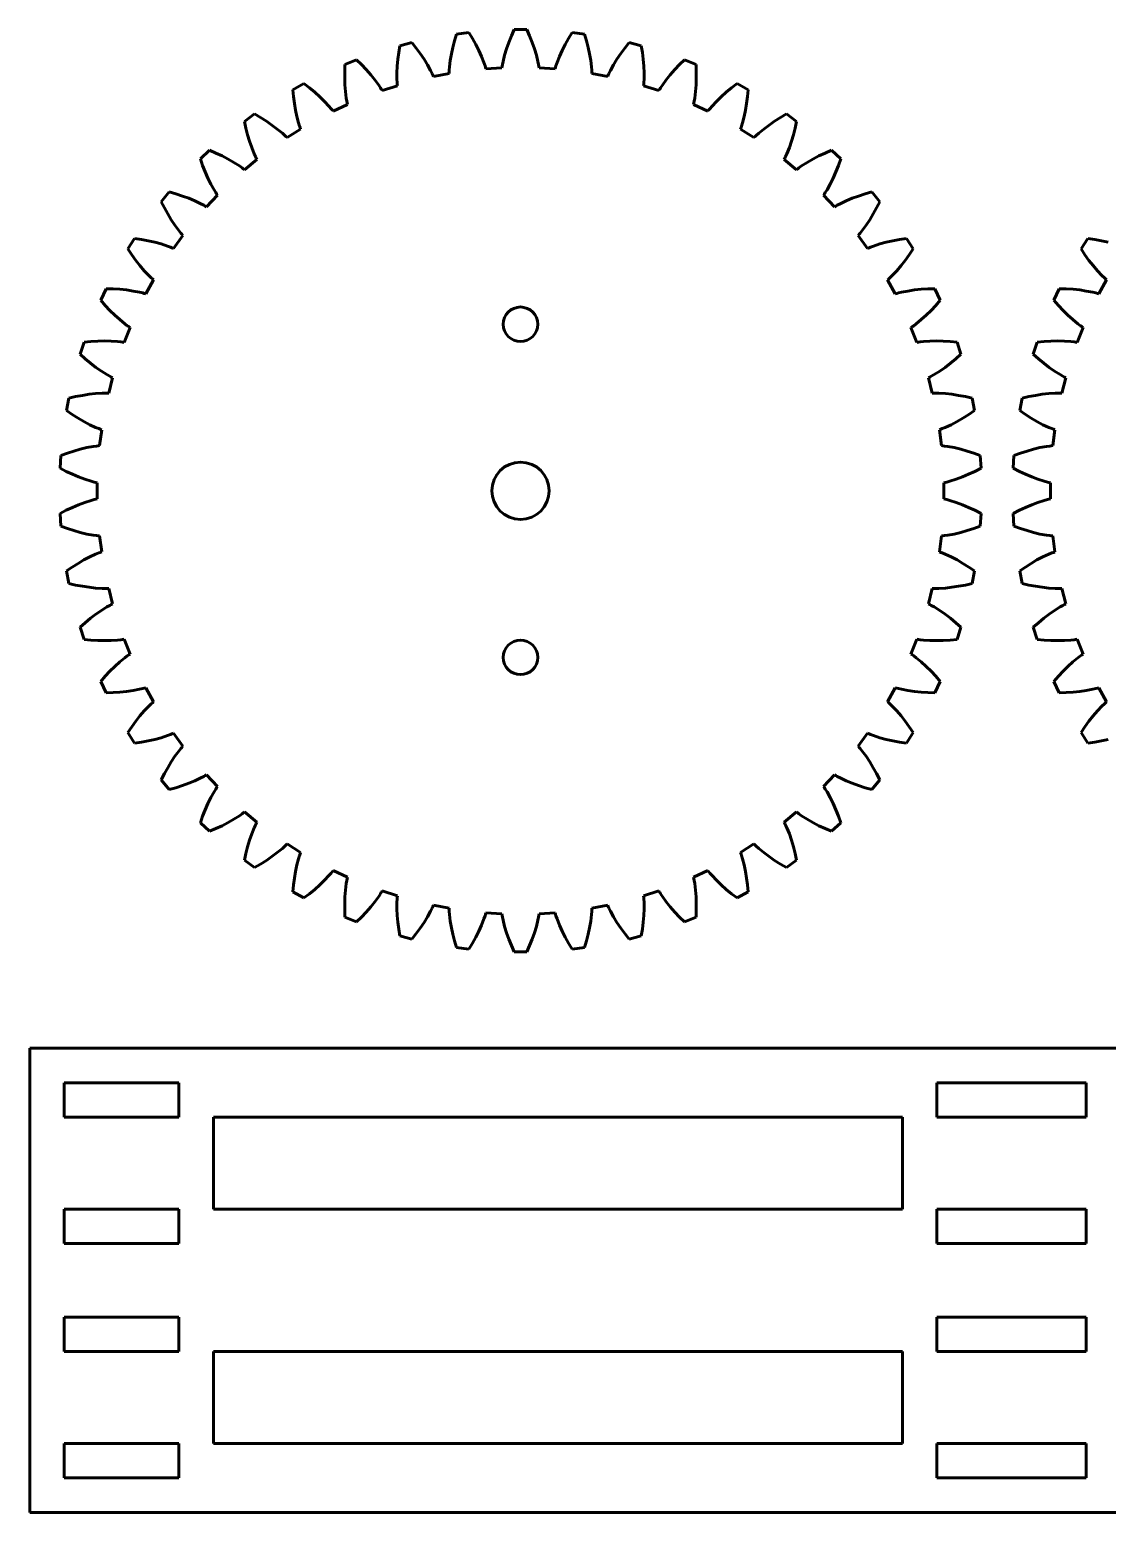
# Model space of a CAD drawing. Header units: millimetres. Extents: x -43 to 125, y -89 to 40.
# Drawn here: x -42.7 to 51.1, y -88.9 to 40.1 of the extents above; entities that cross this region are included whole.
import ezdxf

# ---------------------------------------------------------------- set-up
doc = ezdxf.new("R2010")
doc.units = ezdxf.units.MM
doc.linetypes.add('K5LT_BASIC', pattern=[0])

# ---------------------------------------------------------------- blocks, each defined once
blk = doc.blocks.new('U0')
at = {"color": 150, "linetype": 'K5LT_BASIC', "lineweight": 60, "true_color": 0x0080ff}
for p, q in [((125.26, -48.52), (-42.74, -48.52)), ((-42.74, -48.52), (-42.74, -88.92)), ((125.26, -88.92), (125.26, -48.52)), ((-42.74, -88.92), (125.26, -88.92))]:
    blk.add_line(p, q, dxfattribs=at)

msp = doc.modelspace()

# ---------------------------------------------------------------- linework, layer by layer
at = {"color": 150, "linetype": 'K5LT_BASIC', "lineweight": 60, "true_color": 0x0080ff}
for p, q in [((-0.79, 39.59), (-0.55, 40.14)), ((-0.55, 40.14), (0.55, 40.14)), ((0.55, 40.14), (0.79, 39.59)), ((-10.61, 38.15), (-10.51, 38.74)), ((-10.51, 38.74), (-9.45, 39.02)), ((-9.45, 39.02), (-9.08, 38.54)), ((-5.9, 38.6), (-5.75, 39.18)), ((-5.75, 39.18), (-5.58, 39.76)), ((-5.58, 39.76), (-4.49, 39.89)), ((-4.49, 39.89), (-4.17, 39.38)), ((-4.17, 39.38), (-3.89, 38.85)), ((-3.89, 38.85), (-3.62, 38.33)), ((-1.21, 38.48), (-1.01, 39.03)), ((-1.01, 39.03), (-0.79, 39.59)), ((0.79, 39.59), (1.01, 39.03)), ((1.01, 39.03), (1.21, 38.48)), ((3.62, 38.33), (3.89, 38.85)), ((3.89, 38.85), (4.17, 39.38)), ((4.17, 39.38), (4.49, 39.89)), ((4.49, 39.89), (5.58, 39.76)), ((5.58, 39.76), (5.75, 39.18)), ((5.75, 39.18), (5.9, 38.6)), ((9.08, 38.54), (9.45, 39.02)), ((9.45, 39.02), (10.51, 38.74)), ((10.51, 38.74), (10.61, 38.15)), ((-15.29, 37.12), (-14.27, 37.52)), ((-14.27, 37.52), (-13.84, 37.1)), ((-10.74, 36.97), (-10.69, 37.56)), ((-10.69, 37.56), (-10.61, 38.15)), ((-9.08, 38.54), (-8.73, 38.06)), ((-8.73, 38.06), (-8.4, 37.57)), ((-8.4, 37.57), (-8.1, 37.08)), ((-6.19, 36.89), (-6.12, 37.46)), ((-6.12, 37.46), (-6.02, 38.03)), ((-6.02, 38.03), (-5.9, 38.6)), ((-3.62, 38.33), (-3.39, 37.8)), ((-3.39, 37.8), (-3.18, 37.27)), ((-1.52, 37.37), (-1.38, 37.93)), ((-1.38, 37.93), (-1.21, 38.48)), ((1.21, 38.48), (1.38, 37.93)), ((1.38, 37.93), (1.52, 37.37)), ((3.18, 37.27), (3.39, 37.8)), ((3.39, 37.8), (3.62, 38.33)), ((5.9, 38.6), (6.02, 38.03)), ((6.02, 38.03), (6.12, 37.46)), ((6.12, 37.46), (6.19, 36.89)), ((8.1, 37.08), (8.4, 37.57)), ((8.4, 37.57), (8.73, 38.06)), ((8.73, 38.06), (9.08, 38.54)), ((10.61, 38.15), (10.69, 37.56)), ((10.69, 37.56), (10.74, 36.97)), ((13.84, 37.1), (14.27, 37.52)), ((14.27, 37.52), (15.29, 37.12)), ((-15.31, 36.52), (-15.29, 37.12)), ((-15.31, 35.92), (-15.31, 36.52)), ((-13.84, 37.1), (-13.43, 36.67)), ((-13.43, 36.67), (-13.04, 36.22)), ((-13.04, 36.22), (-12.68, 35.77)), ((-10.77, 36.39), (-10.74, 36.97)), ((-10.76, 35.82), (-10.77, 36.39)), ((-8.1, 37.08), (-7.83, 36.58)), ((-7.83, 36.58), (-7.7, 36.32)), ((-7.7, 36.32), (-7.64, 36.19)), ((-7.64, 36.19), (-7.59, 36.07)), ((-7.59, 36.07), (-6.22, 36.33)), ((-6.22, 36.47), (-6.21, 36.61)), ((-6.22, 36.33), (-6.22, 36.47)), ((-6.21, 36.61), (-6.19, 36.89)), ((-3.18, 37.27), (-3.09, 37)), ((-3.09, 37), (-3.05, 36.87)), ((-3.05, 36.87), (-3.01, 36.73)), ((-3.01, 36.73), (-1.62, 36.82)), ((-1.62, 36.82), (-1.6, 36.96)), ((-1.6, 36.96), (-1.57, 37.1)), ((-1.57, 37.1), (-1.52, 37.37)), ((1.52, 37.37), (1.57, 37.1)), ((1.57, 37.1), (1.6, 36.96)), ((1.6, 36.96), (1.62, 36.82)), ((1.62, 36.82), (3.01, 36.73)), ((3.01, 36.73), (3.05, 36.87)), ((3.05, 36.87), (3.09, 37)), ((3.09, 37), (3.18, 37.27)), ((6.19, 36.89), (6.21, 36.61)), ((6.21, 36.61), (6.22, 36.47)), ((6.22, 36.47), (6.22, 36.33)), ((6.22, 36.33), (7.59, 36.07)), ((7.59, 36.07), (7.64, 36.19)), ((7.64, 36.19), (7.7, 36.32)), ((7.7, 36.32), (7.83, 36.58)), ((7.83, 36.58), (8.1, 37.08)), ((10.74, 36.97), (10.77, 36.39)), ((10.77, 36.39), (10.76, 35.82)), ((12.68, 35.77), (13.04, 36.22)), ((13.04, 36.22), (13.43, 36.67)), ((13.43, 36.67), (13.84, 37.1)), ((15.29, 37.12), (15.31, 36.52)), ((15.31, 36.52), (15.31, 35.92)), ((-19.82, 34.91), (-18.86, 35.44)), ((-19.77, 34.31), (-19.82, 34.91)), ((-18.86, 35.44), (-18.38, 35.07)), ((-18.38, 35.07), (-17.92, 34.7)), ((-15.29, 35.33), (-15.31, 35.92)), ((-15.24, 34.76), (-15.29, 35.33)), ((-12.68, 35.77), (-12.35, 35.31)), ((-12.35, 35.31), (-12.19, 35.07)), ((-12.19, 35.07), (-12.12, 34.95)), ((-12.12, 34.95), (-12.05, 34.83)), ((-12.05, 34.83), (-10.72, 35.26)), ((-10.75, 35.54), (-10.76, 35.82)), ((-10.74, 35.4), (-10.75, 35.54)), ((-10.72, 35.26), (-10.74, 35.4)), ((10.74, 35.4), (10.72, 35.26)), ((10.72, 35.26), (12.05, 34.83)), ((10.75, 35.54), (10.74, 35.4)), ((10.76, 35.82), (10.75, 35.54)), ((12.05, 34.83), (12.12, 34.95)), ((12.12, 34.95), (12.19, 35.07)), ((12.19, 35.07), (12.35, 35.31)), ((12.35, 35.31), (12.68, 35.77)), ((15.29, 35.33), (15.24, 34.76)), ((15.31, 35.92), (15.29, 35.33)), ((17.92, 34.7), (18.38, 35.07)), ((18.38, 35.07), (18.86, 35.44)), ((18.86, 35.44), (19.82, 34.91)), ((19.82, 34.91), (19.77, 34.31)), ((-19.69, 33.72), (-19.77, 34.31)), ((-19.6, 33.14), (-19.69, 33.72)), ((-17.92, 34.7), (-17.48, 34.3)), ((-17.48, 34.3), (-17.06, 33.9)), ((-17.06, 33.9), (-16.68, 33.48)), ((-16.32, 33.05), (-15.06, 33.64)), ((-15.17, 34.19), (-15.24, 34.76)), ((-15.12, 33.91), (-15.17, 34.19)), ((-15.09, 33.78), (-15.12, 33.91)), ((-15.06, 33.64), (-15.09, 33.78)), ((15.09, 33.78), (15.06, 33.64)), ((15.06, 33.64), (16.32, 33.05)), ((15.12, 33.91), (15.09, 33.78)), ((15.17, 34.19), (15.12, 33.91)), ((15.24, 34.76), (15.17, 34.19)), ((16.68, 33.48), (17.06, 33.9)), ((17.06, 33.9), (17.48, 34.3)), ((17.48, 34.3), (17.92, 34.7)), ((19.69, 33.72), (19.6, 33.14)), ((19.77, 34.31), (19.69, 33.72)), ((-24.04, 32.15), (-23.15, 32.8)), ((-23.15, 32.8), (-22.63, 32.49)), ((-22.63, 32.49), (-22.12, 32.18)), ((-19.48, 32.57), (-19.6, 33.14)), ((-19.33, 32.02), (-19.48, 32.57)), ((-16.68, 33.48), (-16.49, 33.26)), ((-16.49, 33.26), (-16.41, 33.16)), ((-16.41, 33.16), (-16.32, 33.05)), ((16.32, 33.05), (16.41, 33.16)), ((16.41, 33.16), (16.49, 33.26)), ((16.49, 33.26), (16.68, 33.48)), ((19.48, 32.57), (19.33, 32.02)), ((19.6, 33.14), (19.48, 32.57)), ((22.12, 32.18), (22.63, 32.49)), ((22.63, 32.49), (23.15, 32.8)), ((23.15, 32.8), (24.04, 32.15)), ((-23.91, 31.56), (-24.04, 32.15)), ((-23.76, 30.98), (-23.91, 31.56)), ((-23.6, 30.42), (-23.76, 30.98)), ((-22.12, 32.18), (-21.64, 31.84)), ((-21.64, 31.84), (-21.18, 31.49)), ((-21.18, 31.49), (-20.74, 31.13)), ((-20.74, 31.13), (-20.53, 30.94)), ((-20.33, 30.74), (-19.16, 31.49)), ((-19.25, 31.75), (-19.33, 32.02)), ((-19.2, 31.62), (-19.25, 31.75)), ((-19.16, 31.49), (-19.2, 31.62)), ((19.2, 31.62), (19.16, 31.49)), ((19.16, 31.49), (20.33, 30.74)), ((19.25, 31.75), (19.2, 31.62)), ((19.33, 32.02), (19.25, 31.75)), ((20.53, 30.94), (20.74, 31.13)), ((20.74, 31.13), (21.18, 31.49)), ((21.18, 31.49), (21.64, 31.84)), ((21.64, 31.84), (22.12, 32.18)), ((23.76, 30.98), (23.6, 30.42)), ((23.91, 31.56), (23.76, 30.98)), ((24.04, 32.15), (23.91, 31.56)), ((-23.41, 29.87), (-23.6, 30.42)), ((-23.19, 29.34), (-23.41, 29.87)), ((-20.53, 30.94), (-20.43, 30.84)), ((-20.43, 30.84), (-20.33, 30.74)), ((20.33, 30.74), (20.43, 30.84)), ((20.43, 30.84), (20.53, 30.94)), ((23.41, 29.87), (23.19, 29.34)), ((23.6, 30.42), (23.41, 29.87)), ((-27.88, 28.89), (-27.08, 29.64)), ((-27.68, 28.32), (-27.88, 28.89)), ((-27.08, 29.64), (-26.52, 29.4)), ((-26.52, 29.4), (-25.98, 29.15)), ((-25.98, 29.15), (-25.46, 28.88)), ((-25.46, 28.88), (-24.96, 28.59)), ((-24.96, 28.59), (-24.48, 28.28)), ((-24.03, 27.95), (-22.95, 28.84)), ((-23.08, 29.09), (-23.19, 29.34)), ((-23.01, 28.96), (-23.08, 29.09)), ((-22.95, 28.84), (-23.01, 28.96)), ((23.01, 28.96), (22.95, 28.84)), ((22.95, 28.84), (24.03, 27.95)), ((23.08, 29.09), (23.01, 28.96)), ((23.19, 29.34), (23.08, 29.09)), ((24.48, 28.28), (24.96, 28.59)), ((24.96, 28.59), (25.46, 28.88)), ((25.46, 28.88), (25.98, 29.15)), ((25.98, 29.15), (26.52, 29.4)), ((26.52, 29.4), (27.08, 29.64)), ((27.08, 29.64), (27.88, 28.89)), ((27.88, 28.89), (27.68, 28.32)), ((-27.46, 27.76), (-27.68, 28.32)), ((-27.22, 27.22), (-27.46, 27.76)), ((-26.97, 26.7), (-27.22, 27.22)), ((-24.48, 28.28), (-24.25, 28.12)), ((-24.25, 28.12), (-24.14, 28.03)), ((-24.14, 28.03), (-24.03, 27.95)), ((24.03, 27.95), (24.14, 28.03)), ((24.14, 28.03), (24.25, 28.12)), ((24.25, 28.12), (24.48, 28.28)), ((27.22, 27.22), (26.97, 26.7)), ((27.46, 27.76), (27.22, 27.22)), ((27.68, 28.32), (27.46, 27.76)), ((-31.28, 25.16), (-30.58, 26.01)), ((-30.58, 26.01), (-30, 25.85)), ((-30, 25.85), (-29.43, 25.66)), ((-26.69, 26.21), (-26.97, 26.7)), ((-26.54, 25.97), (-26.69, 26.21)), ((-26.46, 25.85), (-26.54, 25.97)), ((-26.38, 25.73), (-26.46, 25.85)), ((26.46, 25.85), (26.38, 25.73)), ((26.54, 25.97), (26.46, 25.85)), ((26.69, 26.21), (26.54, 25.97)), ((26.97, 26.7), (26.69, 26.21)), ((29.43, 25.66), (30, 25.85)), ((30, 25.85), (30.58, 26.01)), ((30.58, 26.01), (31.28, 25.16)), ((-31.01, 24.62), (-31.28, 25.16)), ((-30.72, 24.1), (-31.01, 24.62)), ((-29.43, 25.66), (-28.88, 25.46)), ((-28.88, 25.46), (-28.35, 25.24)), ((-28.35, 25.24), (-27.83, 24.99)), ((-27.83, 24.99), (-27.58, 24.86)), ((-27.58, 24.86), (-27.46, 24.79)), ((-27.46, 24.79), (-27.34, 24.72)), ((-27.34, 24.72), (-26.38, 25.73)), ((26.38, 25.73), (27.34, 24.72)), ((27.34, 24.72), (27.46, 24.79)), ((27.46, 24.79), (27.58, 24.86)), ((27.58, 24.86), (27.83, 24.99)), ((27.83, 24.99), (28.35, 25.24)), ((28.35, 25.24), (28.88, 25.46)), ((28.88, 25.46), (29.43, 25.66)), ((31.01, 24.62), (30.72, 24.1)), ((31.28, 25.16), (31.01, 24.62)), ((-30.42, 23.6), (-30.72, 24.1)), ((-30.1, 23.11), (-30.42, 23.6)), ((30.42, 23.6), (30.1, 23.11)), ((30.72, 24.1), (30.42, 23.6)), ((-34.19, 21.05), (-33.6, 21.97)), ((-33.6, 21.97), (-33, 21.88)), ((-30.22, 21.1), (-29.4, 22.22)), ((-29.76, 22.65), (-30.1, 23.11)), ((-29.59, 22.43), (-29.76, 22.65)), ((-29.49, 22.33), (-29.59, 22.43)), ((-29.4, 22.22), (-29.49, 22.33)), ((29.49, 22.33), (29.4, 22.22)), ((29.4, 22.22), (30.22, 21.1)), ((29.59, 22.43), (29.49, 22.33)), ((29.76, 22.65), (29.59, 22.43)), ((30.1, 23.11), (29.76, 22.65)), ((33, 21.88), (33.6, 21.97)), ((33.6, 21.97), (34.19, 21.05)), ((48.81, 21.05), (49.4, 21.97)), ((49.4, 21.97), (50, 21.88)), ((-33.85, 20.54), (-34.19, 21.05)), ((-33, 21.88), (-32.42, 21.77)), ((-32.42, 21.77), (-31.84, 21.64)), ((-31.84, 21.64), (-31.28, 21.49)), ((-31.28, 21.49), (-30.74, 21.3)), ((-30.74, 21.3), (-30.48, 21.2)), ((-30.48, 21.2), (-30.35, 21.15)), ((-30.35, 21.15), (-30.22, 21.1)), ((30.22, 21.1), (30.35, 21.15)), ((30.35, 21.15), (30.48, 21.2)), ((30.48, 21.2), (30.74, 21.3)), ((30.74, 21.3), (31.28, 21.49)), ((31.28, 21.49), (31.84, 21.64)), ((31.84, 21.64), (32.42, 21.77)), ((32.42, 21.77), (33, 21.88)), ((34.19, 21.05), (33.85, 20.54)), ((49.15, 20.54), (48.81, 21.05)), ((50, 21.88), (50.58, 21.77)), ((50.58, 21.77), (51.16, 21.64)), ((-33.5, 20.06), (-33.85, 20.54)), ((-33.14, 19.6), (-33.5, 20.06)), ((-32.76, 19.16), (-33.14, 19.6)), ((33.14, 19.6), (32.76, 19.16)), ((33.5, 20.06), (33.14, 19.6)), ((33.85, 20.54), (33.5, 20.06)), ((49.5, 20.06), (49.15, 20.54)), ((49.86, 19.6), (49.5, 20.06)), ((50.24, 19.16), (49.86, 19.6)), ((-32.37, 18.75), (-32.76, 19.16)), ((-32.63, 17.14), (-31.96, 18.36)), ((-32.16, 18.55), (-32.37, 18.75)), ((-32.06, 18.46), (-32.16, 18.55)), ((-31.96, 18.36), (-32.06, 18.46)), ((32.06, 18.46), (31.96, 18.36)), ((31.96, 18.36), (32.63, 17.14)), ((32.16, 18.55), (32.06, 18.46)), ((32.37, 18.75), (32.16, 18.55)), ((32.76, 19.16), (32.37, 18.75)), ((50.63, 18.75), (50.24, 19.16)), ((50.37, 17.14), (51.04, 18.36)), ((50.84, 18.55), (50.63, 18.75)), ((50.94, 18.46), (50.84, 18.55)), ((51.04, 18.36), (50.94, 18.46)), ((-36.55, 16.59), (-36.09, 17.59)), ((-36.09, 17.59), (-35.48, 17.57)), ((-35.48, 17.57), (-34.89, 17.54)), ((-34.89, 17.54), (-34.3, 17.48)), ((-34.3, 17.48), (-33.73, 17.39)), ((-33.73, 17.39), (-33.17, 17.28)), ((-33.17, 17.28), (-32.9, 17.22)), ((-32.9, 17.22), (-32.76, 17.18)), ((-32.76, 17.18), (-32.63, 17.14)), ((32.63, 17.14), (32.76, 17.18)), ((32.76, 17.18), (32.9, 17.22)), ((32.9, 17.22), (33.17, 17.28)), ((33.17, 17.28), (33.73, 17.39)), ((33.73, 17.39), (34.3, 17.48)), ((34.3, 17.48), (34.89, 17.54)), ((34.89, 17.54), (35.48, 17.57)), ((35.48, 17.57), (36.09, 17.59)), ((36.09, 17.59), (36.55, 16.59)), ((46.45, 16.59), (46.91, 17.59)), ((46.91, 17.59), (47.52, 17.57)), ((47.52, 17.57), (48.11, 17.54)), ((48.11, 17.54), (48.7, 17.48)), ((48.7, 17.48), (49.27, 17.39)), ((49.27, 17.39), (49.83, 17.28)), ((49.83, 17.28), (50.1, 17.22)), ((50.1, 17.22), (50.24, 17.18)), ((50.24, 17.18), (50.37, 17.14)), ((-36.16, 16.14), (-36.55, 16.59)), ((-35.75, 15.7), (-36.16, 16.14)), ((-35.33, 15.29), (-35.75, 15.7)), ((35.75, 15.7), (35.33, 15.29)), ((36.16, 16.14), (35.75, 15.7)), ((36.55, 16.59), (36.16, 16.14)), ((46.84, 16.14), (46.45, 16.59)), ((47.25, 15.7), (46.84, 16.14)), ((47.67, 15.29), (47.25, 15.7)), ((-34.9, 14.9), (-35.33, 15.29)), ((-34.46, 14.54), (-34.9, 14.9)), ((-34.52, 12.92), (-34, 14.21)), ((-34.24, 14.37), (-34.46, 14.54)), ((-34.12, 14.29), (-34.24, 14.37)), ((-34, 14.21), (-34.12, 14.29)), ((34.12, 14.29), (34, 14.21)), ((34, 14.21), (34.52, 12.92)), ((34.24, 14.37), (34.12, 14.29)), ((34.46, 14.54), (34.24, 14.37)), ((34.9, 14.9), (34.46, 14.54)), ((35.33, 15.29), (34.9, 14.9)), ((48.1, 14.9), (47.67, 15.29)), ((48.54, 14.54), (48.1, 14.9)), ((48.48, 12.92), (49, 14.21)), ((48.76, 14.37), (48.54, 14.54)), ((48.88, 14.29), (48.76, 14.37)), ((49, 14.21), (48.88, 14.29)), ((-38.35, 11.88), (-38.01, 12.93)), ((-38.01, 12.93), (-37.41, 12.99)), ((-37.41, 12.99), (-36.81, 13.03)), ((-36.81, 13.03), (-36.22, 13.04)), ((-36.22, 13.04), (-35.64, 13.03)), ((-35.64, 13.03), (-35.08, 12.99)), ((-35.08, 12.99), (-34.79, 12.96)), ((-34.79, 12.96), (-34.66, 12.94)), ((-34.66, 12.94), (-34.52, 12.92)), ((34.52, 12.92), (34.66, 12.94)), ((34.66, 12.94), (34.79, 12.96)), ((34.79, 12.96), (35.08, 12.99)), ((35.08, 12.99), (35.64, 13.03)), ((35.64, 13.03), (36.22, 13.04)), ((36.22, 13.04), (36.81, 13.03)), ((36.81, 13.03), (37.41, 12.99)), ((37.41, 12.99), (38.01, 12.93)), ((38.01, 12.93), (38.35, 11.88)), ((44.65, 11.88), (44.99, 12.93)), ((44.99, 12.93), (45.59, 12.99)), ((45.59, 12.99), (46.19, 13.03)), ((46.19, 13.03), (46.78, 13.04)), ((46.78, 13.04), (47.36, 13.03)), ((47.36, 13.03), (47.92, 12.99)), ((47.92, 12.99), (48.21, 12.96)), ((48.21, 12.96), (48.34, 12.94)), ((48.34, 12.94), (48.48, 12.92)), ((-37.9, 11.48), (-38.35, 11.88)), ((38.35, 11.88), (37.9, 11.48)), ((45.1, 11.48), (44.65, 11.88)), ((-37.44, 11.1), (-37.9, 11.48)), ((-36.97, 10.74), (-37.44, 11.1)), ((-36.5, 10.41), (-36.97, 10.74)), ((-36.01, 10.11), (-36.5, 10.41)), ((36.5, 10.41), (36.01, 10.11)), ((36.97, 10.74), (36.5, 10.41)), ((37.44, 11.1), (36.97, 10.74)), ((37.9, 11.48), (37.44, 11.1)), ((45.56, 11.1), (45.1, 11.48)), ((46.03, 10.74), (45.56, 11.1)), ((46.5, 10.41), (46.03, 10.74)), ((46.99, 10.11), (46.5, 10.41)), ((-35.77, 9.97), (-36.01, 10.11)), ((-35.86, 8.49), (-35.52, 9.84)), ((-35.64, 9.9), (-35.77, 9.97)), ((-35.52, 9.84), (-35.64, 9.9)), ((35.64, 9.9), (35.52, 9.84)), ((35.52, 9.84), (35.86, 8.49)), ((35.77, 9.97), (35.64, 9.9)), ((36.01, 10.11), (35.77, 9.97)), ((47.23, 9.97), (46.99, 10.11)), ((47.14, 8.49), (47.48, 9.84)), ((47.36, 9.9), (47.23, 9.97)), ((47.48, 9.84), (47.36, 9.9)), ((-39.53, 6.98), (-39.33, 8.06)), ((-39.33, 8.06), (-38.74, 8.2)), ((-38.74, 8.2), (-38.15, 8.31)), ((-38.15, 8.31), (-37.57, 8.4)), ((-37.57, 8.4), (-37, 8.46)), ((-37, 8.46), (-36.43, 8.49)), ((-36.43, 8.49), (-36.14, 8.5)), ((-36.14, 8.5), (-36, 8.49)), ((-36, 8.49), (-35.86, 8.49)), ((35.86, 8.49), (36, 8.49)), ((36, 8.49), (36.14, 8.5)), ((36.14, 8.5), (36.43, 8.49)), ((36.43, 8.49), (37, 8.46)), ((37, 8.46), (37.57, 8.4)), ((37.57, 8.4), (38.15, 8.31)), ((38.15, 8.31), (38.74, 8.2)), ((38.74, 8.2), (39.33, 8.06)), ((39.33, 8.06), (39.53, 6.98)), ((43.47, 6.98), (43.67, 8.06)), ((43.67, 8.06), (44.26, 8.2)), ((44.26, 8.2), (44.85, 8.31)), ((44.85, 8.31), (45.43, 8.4)), ((45.43, 8.4), (46, 8.46)), ((46, 8.46), (46.57, 8.49)), ((46.57, 8.49), (46.86, 8.5)), ((46.86, 8.5), (47, 8.49)), ((47, 8.49), (47.14, 8.49)), ((-39.04, 6.64), (-39.53, 6.98)), ((-38.53, 6.32), (-39.04, 6.64)), ((39.04, 6.64), (38.53, 6.32)), ((39.53, 6.98), (39.04, 6.64)), ((43.96, 6.64), (43.47, 6.98)), ((44.47, 6.32), (43.96, 6.64)), ((-38.03, 6.02), (-38.53, 6.32)), ((-37.51, 5.75), (-38.03, 6.02)), ((-37, 5.51), (-37.51, 5.75)), ((-36.73, 5.41), (-37, 5.51)), ((-36.6, 5.36), (-36.73, 5.41)), ((-36.65, 3.93), (-36.47, 5.31)), ((-36.47, 5.31), (-36.6, 5.36)), ((36.6, 5.36), (36.47, 5.31)), ((36.47, 5.31), (36.65, 3.93)), ((36.73, 5.41), (36.6, 5.36)), ((36.99, 5.51), (36.73, 5.41)), ((37.51, 5.75), (36.99, 5.51)), ((38.03, 6.02), (37.51, 5.75)), ((38.53, 6.32), (38.03, 6.02)), ((44.97, 6.02), (44.47, 6.32)), ((45.49, 5.75), (44.97, 6.02)), ((46, 5.51), (45.49, 5.75)), ((46.27, 5.41), (46, 5.51)), ((46.4, 5.36), (46.27, 5.41)), ((46.35, 3.93), (46.53, 5.31)), ((46.53, 5.31), (46.4, 5.36)), ((-37.2, 3.86), (-36.92, 3.9)), ((-36.92, 3.9), (-36.78, 3.91)), ((-36.78, 3.91), (-36.65, 3.93)), ((36.65, 3.93), (36.78, 3.91)), ((36.78, 3.91), (36.92, 3.9)), ((36.92, 3.9), (37.2, 3.86)), ((45.8, 3.86), (46.08, 3.9)), ((46.08, 3.9), (46.22, 3.91)), ((46.22, 3.91), (46.35, 3.93)), ((-40.1, 1.97), (-40.03, 3.07)), ((-40.03, 3.07), (-39.46, 3.28)), ((-39.46, 3.28), (-38.89, 3.46)), ((-38.89, 3.46), (-38.33, 3.62)), ((-38.33, 3.62), (-37.77, 3.76)), ((-37.77, 3.76), (-37.2, 3.86)), ((37.2, 3.86), (37.77, 3.76)), ((37.77, 3.76), (38.33, 3.62)), ((38.33, 3.62), (38.89, 3.46)), ((38.89, 3.46), (39.46, 3.28)), ((39.46, 3.28), (40.03, 3.07)), ((40.03, 3.07), (40.1, 1.97)), ((42.9, 1.97), (42.97, 3.07)), ((42.97, 3.07), (43.54, 3.28)), ((43.54, 3.28), (44.11, 3.46)), ((44.11, 3.46), (44.67, 3.62)), ((44.67, 3.62), (45.23, 3.76)), ((45.23, 3.76), (45.8, 3.86)), ((-39.56, 1.69), (-40.1, 1.97)), ((-39.02, 1.44), (-39.56, 1.69)), ((-38.48, 1.21), (-39.02, 1.44)), ((39.02, 1.44), (38.48, 1.21)), ((39.56, 1.69), (39.02, 1.44)), ((40.1, 1.97), (39.56, 1.69)), ((43.44, 1.69), (42.9, 1.97)), ((43.98, 1.44), (43.44, 1.69)), ((44.52, 1.21), (43.98, 1.44)), ((-37.94, 1.01), (-38.48, 1.21)), ((-37.39, 0.83), (-37.94, 1.01)), ((-37.12, 0.76), (-37.39, 0.83)), ((-36.99, 0.73), (-37.12, 0.76)), ((-36.85, 0.7), (-36.99, 0.73)), ((-36.85, -0.7), (-36.85, 0.7)), ((36.99, 0.73), (36.85, 0.7)), ((36.85, 0.7), (36.85, -0.7)), ((37.12, 0.76), (36.99, 0.73)), ((37.39, 0.83), (37.12, 0.76)), ((37.94, 1.01), (37.39, 0.83)), ((38.48, 1.21), (37.94, 1.01)), ((45.06, 1.01), (44.52, 1.21)), ((45.61, 0.83), (45.06, 1.01)), ((45.88, 0.76), (45.61, 0.83)), ((46.01, 0.73), (45.88, 0.76)), ((46.15, 0.7), (46.01, 0.73)), ((46.15, -0.7), (46.15, 0.7)), ((-39.02, -1.44), (-38.48, -1.21)), ((-38.48, -1.21), (-37.94, -1.01)), ((-37.94, -1.01), (-37.39, -0.83)), ((-37.39, -0.83), (-37.12, -0.76)), ((-37.12, -0.76), (-36.99, -0.73)), ((-36.99, -0.73), (-36.85, -0.7)), ((36.85, -0.7), (36.99, -0.73)), ((36.99, -0.73), (37.12, -0.76)), ((37.12, -0.76), (37.39, -0.83)), ((37.39, -0.83), (37.94, -1.01)), ((37.94, -1.01), (38.48, -1.21)), ((38.48, -1.21), (39.02, -1.44)), ((43.98, -1.44), (44.52, -1.21)), ((44.52, -1.21), (45.06, -1.01)), ((45.06, -1.01), (45.61, -0.83)), ((45.61, -0.83), (45.88, -0.76)), ((45.88, -0.76), (46.01, -0.73)), ((46.01, -0.73), (46.15, -0.7)), ((-40.1, -1.97), (-39.56, -1.69)), ((-40.03, -3.07), (-40.1, -1.97)), ((-39.56, -1.69), (-39.02, -1.44)), ((39.02, -1.44), (39.56, -1.69)), ((39.56, -1.69), (40.1, -1.97)), ((40.1, -1.97), (40.03, -3.07)), ((42.9, -1.97), (43.44, -1.69)), ((42.97, -3.07), (42.9, -1.97)), ((43.44, -1.69), (43.98, -1.44)), ((-39.46, -3.28), (-40.03, -3.07)), ((-38.89, -3.46), (-39.46, -3.28)), ((-38.33, -3.62), (-38.89, -3.46)), ((-37.77, -3.76), (-38.33, -3.62)), ((-37.2, -3.86), (-37.77, -3.76)), ((-36.92, -3.9), (-37.2, -3.86)), ((37.2, -3.86), (36.92, -3.9)), ((37.77, -3.76), (37.2, -3.86)), ((38.33, -3.62), (37.77, -3.76)), ((38.89, -3.46), (38.33, -3.62)), ((39.46, -3.28), (38.89, -3.46)), ((40.03, -3.07), (39.46, -3.28)), ((43.54, -3.28), (42.97, -3.07)), ((44.11, -3.46), (43.54, -3.28)), ((44.67, -3.62), (44.11, -3.46)), ((45.23, -3.76), (44.67, -3.62)), ((45.8, -3.86), (45.23, -3.76)), ((46.08, -3.9), (45.8, -3.86)), ((-36.78, -3.91), (-36.92, -3.9)), ((-36.65, -3.93), (-36.78, -3.91)), ((-36.47, -5.31), (-36.65, -3.93)), ((36.65, -3.93), (36.47, -5.31)), ((36.78, -3.91), (36.65, -3.93)), ((36.92, -3.9), (36.78, -3.91)), ((46.22, -3.91), (46.08, -3.9)), ((46.35, -3.93), (46.22, -3.91)), ((46.53, -5.31), (46.35, -3.93)), ((-39.04, -6.64), (-38.53, -6.32)), ((-38.53, -6.32), (-38.03, -6.02)), ((-38.03, -6.02), (-37.51, -5.75)), ((-37.51, -5.75), (-37, -5.51)), ((-37, -5.51), (-36.73, -5.41)), ((-36.73, -5.41), (-36.6, -5.36)), ((-36.6, -5.36), (-36.47, -5.31)), ((36.47, -5.31), (36.6, -5.36)), ((36.6, -5.36), (36.73, -5.41)), ((36.73, -5.41), (36.99, -5.51)), ((36.99, -5.51), (37.51, -5.75)), ((37.51, -5.75), (38.03, -6.02)), ((38.03, -6.02), (38.53, -6.32)), ((38.53, -6.32), (39.04, -6.64)), ((43.96, -6.64), (44.47, -6.32)), ((44.47, -6.32), (44.97, -6.02)), ((44.97, -6.02), (45.49, -5.75)), ((45.49, -5.75), (46, -5.51)), ((46, -5.51), (46.27, -5.41)), ((46.27, -5.41), (46.4, -5.36)), ((46.4, -5.36), (46.53, -5.31)), ((-39.53, -6.98), (-39.04, -6.64)), ((-39.33, -8.06), (-39.53, -6.98)), ((39.04, -6.64), (39.53, -6.98)), ((39.53, -6.98), (39.33, -8.06)), ((43.47, -6.98), (43.96, -6.64)), ((43.67, -8.06), (43.47, -6.98)), ((-38.74, -8.2), (-39.33, -8.06)), ((-38.15, -8.31), (-38.74, -8.2)), ((-37.57, -8.4), (-38.15, -8.31)), ((-37, -8.46), (-37.57, -8.4)), ((-36.43, -8.49), (-37, -8.46)), ((-36.14, -8.5), (-36.43, -8.49)), ((-36, -8.49), (-36.14, -8.5)), ((-35.86, -8.49), (-36, -8.49)), ((-35.52, -9.84), (-35.86, -8.49)), ((35.86, -8.49), (35.52, -9.84)), ((36, -8.49), (35.86, -8.49)), ((36.14, -8.5), (36, -8.49)), ((36.43, -8.49), (36.14, -8.5)), ((37, -8.46), (36.43, -8.49)), ((37.57, -8.4), (37, -8.46)), ((38.15, -8.31), (37.57, -8.4)), ((38.74, -8.2), (38.15, -8.31)), ((39.33, -8.06), (38.74, -8.2)), ((44.26, -8.2), (43.67, -8.06)), ((44.85, -8.31), (44.26, -8.2)), ((45.43, -8.4), (44.85, -8.31)), ((46, -8.46), (45.43, -8.4)), ((46.57, -8.49), (46, -8.46)), ((46.86, -8.5), (46.57, -8.49)), ((47, -8.49), (46.86, -8.5)), ((47.14, -8.49), (47, -8.49)), ((47.48, -9.84), (47.14, -8.49)), ((-36.5, -10.41), (-36.01, -10.11)), ((-36.01, -10.11), (-35.77, -9.97)), ((-35.77, -9.97), (-35.64, -9.9)), ((-35.64, -9.9), (-35.52, -9.84)), ((35.52, -9.84), (35.64, -9.9)), ((35.64, -9.9), (35.77, -9.97)), ((35.77, -9.97), (36.01, -10.11)), ((36.01, -10.11), (36.5, -10.41)), ((46.5, -10.41), (46.99, -10.11)), ((46.99, -10.11), (47.23, -9.97)), ((47.23, -9.97), (47.36, -9.9)), ((47.36, -9.9), (47.48, -9.84)), ((-38.35, -11.88), (-37.9, -11.48)), ((-37.9, -11.48), (-37.44, -11.1)), ((-37.44, -11.1), (-36.97, -10.74)), ((-36.97, -10.74), (-36.5, -10.41)), ((36.5, -10.41), (36.97, -10.74)), ((36.97, -10.74), (37.44, -11.1)), ((37.44, -11.1), (37.9, -11.48)), ((37.9, -11.48), (38.35, -11.88)), ((44.65, -11.88), (45.1, -11.48)), ((45.1, -11.48), (45.56, -11.1)), ((45.56, -11.1), (46.03, -10.74)), ((46.03, -10.74), (46.5, -10.41)), ((-38.01, -12.93), (-38.35, -11.88)), ((38.35, -11.88), (38.01, -12.93)), ((44.99, -12.93), (44.65, -11.88)), ((-37.41, -12.99), (-38.01, -12.93)), ((-36.81, -13.03), (-37.41, -12.99)), ((-36.22, -13.04), (-36.81, -13.03)), ((-35.64, -13.03), (-36.22, -13.04)), ((-35.08, -12.99), (-35.64, -13.03)), ((-34.79, -12.96), (-35.08, -12.99)), ((-34.66, -12.94), (-34.79, -12.96)), ((-34.52, -12.92), (-34.66, -12.94)), ((-34, -14.21), (-34.52, -12.92)), ((34.52, -12.92), (34, -14.21)), ((34.66, -12.94), (34.52, -12.92)), ((34.79, -12.96), (34.66, -12.94)), ((35.08, -12.99), (34.79, -12.96)), ((35.64, -13.03), (35.08, -12.99)), ((36.22, -13.04), (35.64, -13.03)), ((36.81, -13.03), (36.22, -13.04)), ((37.41, -12.99), (36.81, -13.03)), ((38.01, -12.93), (37.41, -12.99)), ((45.59, -12.99), (44.99, -12.93)), ((46.19, -13.03), (45.59, -12.99)), ((46.78, -13.04), (46.19, -13.03)), ((47.36, -13.03), (46.78, -13.04)), ((47.92, -12.99), (47.36, -13.03)), ((48.21, -12.96), (47.92, -12.99)), ((48.34, -12.94), (48.21, -12.96)), ((48.48, -12.92), (48.34, -12.94)), ((49, -14.21), (48.48, -12.92)), ((-35.75, -15.7), (-35.33, -15.29)), ((-35.33, -15.29), (-34.9, -14.9)), ((-34.9, -14.9), (-34.46, -14.54)), ((-34.46, -14.54), (-34.24, -14.37)), ((-34.24, -14.37), (-34.12, -14.29)), ((-34.12, -14.29), (-34, -14.21)), ((34, -14.21), (34.12, -14.29)), ((34.12, -14.29), (34.24, -14.37)), ((34.24, -14.37), (34.46, -14.54)), ((34.46, -14.54), (34.9, -14.9)), ((34.9, -14.9), (35.33, -15.29)), ((35.33, -15.29), (35.75, -15.7)), ((47.25, -15.7), (47.67, -15.29)), ((47.67, -15.29), (48.1, -14.9)), ((48.1, -14.9), (48.54, -14.54)), ((48.54, -14.54), (48.76, -14.37)), ((48.76, -14.37), (48.88, -14.29)), ((48.88, -14.29), (49, -14.21)), ((-36.55, -16.59), (-36.16, -16.14)), ((-36.09, -17.59), (-36.55, -16.59)), ((-36.16, -16.14), (-35.75, -15.7)), ((35.75, -15.7), (36.16, -16.14)), ((36.55, -16.59), (36.09, -17.59)), ((36.16, -16.14), (36.55, -16.59)), ((46.45, -16.59), (46.84, -16.14)), ((46.91, -17.59), (46.45, -16.59)), ((46.84, -16.14), (47.25, -15.7)), ((-35.48, -17.57), (-36.09, -17.59)), ((-34.89, -17.54), (-35.48, -17.57)), ((-34.3, -17.48), (-34.89, -17.54)), ((-33.73, -17.39), (-34.3, -17.48)), ((-33.17, -17.28), (-33.73, -17.39)), ((-32.9, -17.22), (-33.17, -17.28)), ((-32.76, -17.18), (-32.9, -17.22)), ((-32.63, -17.14), (-32.76, -17.18)), ((-31.96, -18.36), (-32.63, -17.14)), ((32.63, -17.14), (31.96, -18.36)), ((32.76, -17.18), (32.63, -17.14)), ((32.9, -17.22), (32.76, -17.18)), ((33.17, -17.28), (32.9, -17.22)), ((33.73, -17.39), (33.17, -17.28)), ((34.3, -17.48), (33.73, -17.39)), ((34.89, -17.54), (34.3, -17.48)), ((35.48, -17.57), (34.89, -17.54)), ((36.09, -17.59), (35.48, -17.57)), ((47.52, -17.57), (46.91, -17.59)), ((48.11, -17.54), (47.52, -17.57)), ((48.7, -17.48), (48.11, -17.54)), ((49.27, -17.39), (48.7, -17.48)), ((49.83, -17.28), (49.27, -17.39)), ((50.1, -17.22), (49.83, -17.28)), ((50.24, -17.18), (50.1, -17.22)), ((50.37, -17.14), (50.24, -17.18)), ((51.04, -18.36), (50.37, -17.14)), ((-33.14, -19.6), (-32.76, -19.16)), ((-32.76, -19.16), (-32.37, -18.75)), ((-32.37, -18.75), (-32.16, -18.55)), ((-32.16, -18.55), (-32.06, -18.46)), ((-32.06, -18.46), (-31.96, -18.36)), ((31.96, -18.36), (32.06, -18.46)), ((32.06, -18.46), (32.16, -18.55)), ((32.16, -18.55), (32.37, -18.75)), ((32.37, -18.75), (32.76, -19.16)), ((32.76, -19.16), (33.14, -19.6)), ((49.86, -19.6), (50.24, -19.16)), ((50.24, -19.16), (50.63, -18.75)), ((50.63, -18.75), (50.84, -18.55)), ((50.84, -18.55), (50.94, -18.46)), ((50.94, -18.46), (51.04, -18.36)), ((-34.19, -21.05), (-33.85, -20.54)), ((-33.85, -20.54), (-33.5, -20.06)), ((-33.5, -20.06), (-33.14, -19.6)), ((33.14, -19.6), (33.5, -20.06)), ((33.5, -20.06), (33.85, -20.54)), ((33.85, -20.54), (34.19, -21.05)), ((48.81, -21.05), (49.15, -20.54)), ((49.15, -20.54), (49.5, -20.06)), ((49.5, -20.06), (49.86, -19.6)), ((-33.6, -21.97), (-34.19, -21.05)), ((-33, -21.88), (-33.6, -21.97)), ((-32.42, -21.77), (-33, -21.88)), ((-31.84, -21.64), (-32.42, -21.77)), ((-31.28, -21.49), (-31.84, -21.64)), ((-30.74, -21.31), (-31.28, -21.49)), ((-30.48, -21.2), (-30.74, -21.31)), ((-30.35, -21.15), (-30.48, -21.2)), ((-30.22, -21.1), (-30.35, -21.15)), ((-29.4, -22.22), (-30.22, -21.1)), ((30.22, -21.1), (29.4, -22.22)), ((30.35, -21.15), (30.22, -21.1)), ((30.48, -21.2), (30.35, -21.15)), ((30.74, -21.31), (30.48, -21.2)), ((31.28, -21.49), (30.74, -21.31)), ((31.84, -21.64), (31.28, -21.49)), ((32.42, -21.77), (31.84, -21.64)), ((33, -21.88), (32.42, -21.77)), ((33.6, -21.97), (33, -21.88)), ((34.19, -21.05), (33.6, -21.97)), ((49.4, -21.97), (48.81, -21.05)), ((50, -21.88), (49.4, -21.97)), ((50.58, -21.77), (50, -21.88)), ((51.16, -21.64), (50.58, -21.77)), ((-30.42, -23.6), (-30.1, -23.11)), ((-30.1, -23.11), (-29.76, -22.65)), ((-29.76, -22.65), (-29.59, -22.44)), ((-29.59, -22.44), (-29.49, -22.33)), ((-29.49, -22.33), (-29.4, -22.22)), ((29.4, -22.22), (29.49, -22.33)), ((29.49, -22.33), (29.59, -22.44)), ((29.59, -22.44), (29.76, -22.65)), ((29.76, -22.65), (30.1, -23.11)), ((30.1, -23.11), (30.42, -23.6)), ((-31.01, -24.62), (-30.72, -24.1)), ((-30.72, -24.1), (-30.42, -23.6)), ((30.42, -23.6), (30.72, -24.1)), ((30.72, -24.1), (31.01, -24.62)), ((-31.28, -25.16), (-31.01, -24.62)), ((-30.58, -26.01), (-31.28, -25.16)), ((-29.43, -25.66), (-30, -25.85)), ((-28.88, -25.46), (-29.43, -25.66)), ((-28.35, -25.24), (-28.88, -25.46)), ((-27.83, -24.99), (-28.35, -25.24)), ((-27.58, -24.86), (-27.83, -24.99)), ((-27.46, -24.79), (-27.58, -24.86)), ((-27.34, -24.72), (-27.46, -24.79)), ((-26.38, -25.73), (-27.34, -24.72)), ((-26.46, -25.85), (-26.38, -25.73)), ((27.34, -24.72), (26.38, -25.73)), ((26.38, -25.73), (26.46, -25.85)), ((27.46, -24.79), (27.34, -24.72)), ((27.58, -24.86), (27.46, -24.79)), ((27.83, -24.99), (27.58, -24.86)), ((28.35, -25.24), (27.83, -24.99)), ((28.88, -25.46), (28.35, -25.24)), ((29.43, -25.66), (28.88, -25.46)), ((30, -25.85), (29.43, -25.66)), ((31.28, -25.16), (30.58, -26.01)), ((31.01, -24.62), (31.28, -25.16)), ((-30, -25.85), (-30.58, -26.01)), ((-27.22, -27.22), (-26.97, -26.7)), ((-26.97, -26.7), (-26.69, -26.21)), ((-26.69, -26.21), (-26.54, -25.97)), ((-26.54, -25.97), (-26.46, -25.85)), ((26.46, -25.85), (26.54, -25.97)), ((26.54, -25.97), (26.69, -26.21)), ((26.69, -26.21), (26.97, -26.7)), ((26.97, -26.7), (27.22, -27.22)), ((30.58, -26.01), (30, -25.85)), ((-27.88, -28.89), (-27.68, -28.32)), ((-27.68, -28.32), (-27.46, -27.76)), ((-27.46, -27.76), (-27.22, -27.22)), ((-24.48, -28.28), (-24.96, -28.59)), ((-24.25, -28.12), (-24.48, -28.28)), ((-24.14, -28.03), (-24.25, -28.12)), ((-24.03, -27.95), (-24.14, -28.03)), ((-22.95, -28.84), (-24.03, -27.95)), ((24.03, -27.95), (22.95, -28.84)), ((24.14, -28.03), (24.03, -27.95)), ((24.25, -28.12), (24.14, -28.03)), ((24.48, -28.28), (24.25, -28.12)), ((24.96, -28.59), (24.48, -28.28)), ((27.22, -27.22), (27.46, -27.76)), ((27.46, -27.76), (27.68, -28.32)), ((27.68, -28.32), (27.88, -28.89)), ((-27.08, -29.64), (-27.88, -28.89)), ((-26.52, -29.4), (-27.08, -29.64)), ((-25.98, -29.15), (-26.52, -29.4)), ((-25.46, -28.88), (-25.98, -29.15)), ((-24.96, -28.59), (-25.46, -28.88)), ((-23.41, -29.87), (-23.19, -29.34)), ((-23.19, -29.34), (-23.08, -29.09)), ((-23.08, -29.09), (-23.01, -28.96)), ((-23.01, -28.96), (-22.95, -28.84)), ((22.95, -28.84), (23.01, -28.96)), ((23.01, -28.96), (23.08, -29.09)), ((23.08, -29.09), (23.19, -29.34)), ((23.19, -29.34), (23.41, -29.87)), ((25.46, -28.88), (24.96, -28.59)), ((25.98, -29.15), (25.46, -28.88)), ((26.52, -29.4), (25.98, -29.15)), ((27.08, -29.64), (26.52, -29.4)), ((27.88, -28.89), (27.08, -29.64)), ((-23.76, -30.98), (-23.6, -30.42)), ((-23.6, -30.42), (-23.41, -29.87)), ((-20.53, -30.94), (-20.74, -31.13)), ((-20.43, -30.84), (-20.53, -30.94)), ((-20.33, -30.74), (-20.43, -30.84)), ((-19.16, -31.49), (-20.33, -30.74)), ((20.33, -30.74), (19.16, -31.49)), ((20.43, -30.84), (20.33, -30.74)), ((20.53, -30.94), (20.43, -30.84)), ((20.74, -31.13), (20.53, -30.94)), ((23.41, -29.87), (23.6, -30.42)), ((23.6, -30.42), (23.76, -30.98)), ((-24.04, -32.15), (-23.91, -31.56)), ((-23.15, -32.8), (-24.04, -32.15)), ((-23.91, -31.56), (-23.76, -30.98)), ((-22.12, -32.18), (-22.63, -32.49)), ((-21.64, -31.84), (-22.12, -32.18)), ((-21.18, -31.49), (-21.64, -31.84)), ((-20.74, -31.13), (-21.18, -31.49)), ((-19.48, -32.57), (-19.33, -32.02)), ((-19.33, -32.02), (-19.25, -31.75)), ((-19.25, -31.75), (-19.2, -31.62)), ((-19.2, -31.62), (-19.16, -31.49)), ((19.16, -31.49), (19.2, -31.62)), ((19.2, -31.62), (19.25, -31.75)), ((19.25, -31.75), (19.33, -32.02)), ((19.33, -32.02), (19.48, -32.57)), ((21.18, -31.49), (20.74, -31.13)), ((21.64, -31.84), (21.18, -31.49)), ((22.12, -32.18), (21.64, -31.84)), ((22.63, -32.49), (22.12, -32.18)), ((24.04, -32.15), (23.15, -32.8)), ((23.76, -30.98), (23.91, -31.56)), ((23.91, -31.56), (24.04, -32.15)), ((-22.63, -32.49), (-23.15, -32.8)), ((-19.69, -33.72), (-19.6, -33.14)), ((-19.6, -33.14), (-19.48, -32.57)), ((-16.68, -33.48), (-17.06, -33.9)), ((-16.49, -33.27), (-16.68, -33.48)), ((-16.41, -33.16), (-16.49, -33.27)), ((-16.32, -33.05), (-16.41, -33.16)), ((-15.06, -33.64), (-16.32, -33.05)), ((16.32, -33.05), (15.06, -33.64)), ((16.41, -33.16), (16.32, -33.05)), ((16.49, -33.27), (16.41, -33.16)), ((16.68, -33.48), (16.49, -33.27)), ((17.06, -33.9), (16.68, -33.48)), ((19.48, -32.57), (19.6, -33.14)), ((19.6, -33.14), (19.69, -33.72)), ((23.15, -32.8), (22.63, -32.49)), ((-19.82, -34.91), (-19.77, -34.31)), ((-19.77, -34.31), (-19.69, -33.72)), ((-17.92, -34.7), (-18.38, -35.07)), ((-17.48, -34.3), (-17.92, -34.7)), ((-17.06, -33.9), (-17.48, -34.3)), ((-15.29, -35.33), (-15.24, -34.76)), ((-15.24, -34.76), (-15.17, -34.19)), ((-15.17, -34.19), (-15.12, -33.91)), ((-15.12, -33.91), (-15.09, -33.78)), ((-15.09, -33.78), (-15.06, -33.64)), ((-12.05, -34.83), (-12.12, -34.95)), ((-10.72, -35.26), (-12.05, -34.83)), ((12.05, -34.83), (10.72, -35.26)), ((12.12, -34.95), (12.05, -34.83)), ((15.06, -33.64), (15.09, -33.78)), ((15.09, -33.78), (15.12, -33.91)), ((15.12, -33.91), (15.17, -34.19)), ((15.17, -34.19), (15.24, -34.76)), ((15.24, -34.76), (15.29, -35.33)), ((17.48, -34.3), (17.06, -33.9)), ((17.92, -34.7), (17.48, -34.3)), ((18.38, -35.07), (17.92, -34.7)), ((19.69, -33.72), (19.77, -34.31)), ((19.77, -34.31), (19.82, -34.91)), ((-18.86, -35.44), (-19.82, -34.91)), ((-18.38, -35.07), (-18.86, -35.44)), ((-15.31, -35.92), (-15.29, -35.33)), ((-15.31, -36.52), (-15.31, -35.92)), ((-12.68, -35.77), (-13.04, -36.22)), ((-12.35, -35.31), (-12.68, -35.77)), ((-12.19, -35.07), (-12.35, -35.31)), ((-12.12, -34.95), (-12.19, -35.07)), ((-10.77, -36.39), (-10.76, -35.82)), ((-10.76, -35.82), (-10.75, -35.54)), ((-10.75, -35.54), (-10.74, -35.4)), ((-10.74, -35.4), (-10.72, -35.26)), ((-7.59, -36.07), (-7.64, -36.19)), ((-6.22, -36.33), (-7.59, -36.07)), ((7.59, -36.07), (6.22, -36.33)), ((7.64, -36.19), (7.59, -36.07)), ((10.72, -35.26), (10.74, -35.4)), ((10.74, -35.4), (10.75, -35.54)), ((10.75, -35.54), (10.76, -35.82)), ((10.76, -35.82), (10.77, -36.39)), ((12.19, -35.07), (12.12, -34.95)), ((12.35, -35.31), (12.19, -35.07)), ((12.68, -35.77), (12.35, -35.31)), ((13.04, -36.22), (12.68, -35.77)), ((15.29, -35.33), (15.31, -35.92)), ((15.31, -35.92), (15.31, -36.52)), ((18.86, -35.44), (18.38, -35.07)), ((19.82, -34.91), (18.86, -35.44)), ((-15.29, -37.12), (-15.31, -36.52)), ((-14.27, -37.52), (-15.29, -37.12)), ((-13.84, -37.1), (-14.27, -37.52)), ((-13.43, -36.67), (-13.84, -37.1)), ((-13.04, -36.22), (-13.43, -36.67)), ((-10.74, -36.97), (-10.77, -36.39)), ((-10.69, -37.56), (-10.74, -36.97)), ((-8.1, -37.08), (-8.4, -37.57)), ((-7.83, -36.58), (-8.1, -37.08)), ((-7.7, -36.32), (-7.83, -36.58)), ((-7.64, -36.19), (-7.7, -36.32)), ((-6.22, -36.47), (-6.22, -36.33)), ((-6.21, -36.61), (-6.22, -36.47)), ((-6.19, -36.89), (-6.21, -36.61)), ((-6.12, -37.46), (-6.19, -36.89)), ((-3.18, -37.27), (-3.39, -37.8)), ((-3.09, -37), (-3.18, -37.27)), ((-3.05, -36.87), (-3.09, -37)), ((-3.01, -36.73), (-3.05, -36.87)), ((-1.62, -36.82), (-3.01, -36.73)), ((-1.6, -36.96), (-1.62, -36.82)), ((-1.57, -37.1), (-1.6, -36.96)), ((-1.52, -37.37), (-1.57, -37.1)), ((-1.38, -37.93), (-1.52, -37.37)), ((1.52, -37.37), (1.38, -37.93)), ((1.57, -37.1), (1.52, -37.37)), ((1.6, -36.96), (1.57, -37.1)), ((1.62, -36.82), (1.6, -36.96)), ((3.01, -36.73), (1.62, -36.82)), ((3.05, -36.87), (3.01, -36.73)), ((3.09, -37), (3.05, -36.87)), ((3.18, -37.27), (3.09, -37)), ((3.39, -37.8), (3.18, -37.27)), ((6.19, -36.89), (6.12, -37.46)), ((6.21, -36.61), (6.19, -36.89)), ((6.22, -36.47), (6.21, -36.61)), ((6.22, -36.33), (6.22, -36.47)), ((7.7, -36.32), (7.64, -36.19)), ((7.83, -36.58), (7.7, -36.32)), ((8.1, -37.08), (7.83, -36.58)), ((8.4, -37.57), (8.1, -37.08)), ((10.74, -36.97), (10.69, -37.56)), ((10.77, -36.39), (10.74, -36.97)), ((13.43, -36.67), (13.04, -36.22)), ((13.84, -37.1), (13.43, -36.67)), ((14.27, -37.52), (13.84, -37.1)), ((15.29, -37.12), (14.27, -37.52)), ((15.31, -36.52), (15.29, -37.12)), ((-10.61, -38.15), (-10.69, -37.56)), ((-10.51, -38.74), (-10.61, -38.15)), ((-9.08, -38.54), (-9.45, -39.02)), ((-8.73, -38.06), (-9.08, -38.54)), ((-8.4, -37.57), (-8.73, -38.06)), ((-6.02, -38.03), (-6.12, -37.46)), ((-5.9, -38.6), (-6.02, -38.03)), ((-5.75, -39.18), (-5.9, -38.6)), ((-3.62, -38.33), (-3.89, -38.85)), ((-3.39, -37.8), (-3.62, -38.33)), ((-1.21, -38.48), (-1.38, -37.93)), ((-1.01, -39.04), (-1.21, -38.48)), ((1.21, -38.48), (1.01, -39.04)), ((1.38, -37.93), (1.21, -38.48)), ((3.62, -38.33), (3.39, -37.8)), ((3.89, -38.85), (3.62, -38.33)), ((5.9, -38.6), (5.75, -39.18)), ((6.02, -38.03), (5.9, -38.6)), ((6.12, -37.46), (6.02, -38.03)), ((8.73, -38.06), (8.4, -37.57)), ((9.08, -38.54), (8.73, -38.06)), ((9.45, -39.02), (9.08, -38.54)), ((10.61, -38.15), (10.51, -38.74)), ((10.69, -37.56), (10.61, -38.15)), ((-9.45, -39.02), (-10.51, -38.74)), ((-5.58, -39.76), (-5.75, -39.18)), ((-4.49, -39.89), (-5.58, -39.76)), ((-4.17, -39.38), (-4.49, -39.89)), ((-3.89, -38.85), (-4.17, -39.38)), ((-0.79, -39.59), (-1.01, -39.04)), ((-0.55, -40.14), (-0.79, -39.59)), ((0.79, -39.59), (0.55, -40.14)), ((1.01, -39.04), (0.79, -39.59)), ((4.17, -39.38), (3.89, -38.85)), ((4.49, -39.89), (4.17, -39.38)), ((5.58, -39.76), (4.49, -39.89)), ((5.75, -39.18), (5.58, -39.76)), ((10.51, -38.74), (9.45, -39.02)), ((0.55, -40.14), (-0.55, -40.14)), ((-39.74, -54.52), (-39.74, -51.52)), ((-39.74, -51.52), (-29.74, -51.52)), ((-29.74, -51.52), (-29.74, -54.52)), ((36.26, -54.52), (36.26, -51.52)), ((36.26, -51.52), (49.26, -51.52)), ((49.26, -51.52), (49.26, -54.52)), ((-29.74, -54.52), (-39.74, -54.52)), ((33.26, -54.52), (-26.74, -54.52)), ((-26.74, -54.52), (-26.74, -62.52)), ((33.26, -62.52), (33.26, -54.52)), ((49.26, -54.52), (36.26, -54.52)), ((-39.74, -65.52), (-39.74, -62.52)), ((-39.74, -62.52), (-29.74, -62.52)), ((-29.74, -62.52), (-29.74, -65.52)), ((-26.74, -62.52), (33.26, -62.52)), ((36.26, -65.52), (36.26, -62.52)), ((36.26, -62.52), (49.26, -62.52)), ((49.26, -62.52), (49.26, -65.52)), ((-29.74, -65.52), (-39.74, -65.52)), ((49.26, -65.52), (36.26, -65.52)), ((-39.74, -74.92), (-39.74, -71.92)), ((-39.74, -71.92), (-29.74, -71.92)), ((-29.74, -71.92), (-29.74, -74.92)), ((36.26, -74.92), (36.26, -71.92)), ((36.26, -71.92), (49.26, -71.92)), ((49.26, -71.92), (49.26, -74.92)), ((-29.74, -74.92), (-39.74, -74.92)), ((-26.74, -82.92), (-26.74, -74.92)), ((-26.74, -74.92), (33.26, -74.92)), ((33.26, -74.92), (33.26, -82.92)), ((49.26, -74.92), (36.26, -74.92)), ((-39.74, -85.92), (-39.74, -82.92)), ((-39.74, -82.92), (-29.74, -82.92)), ((-29.74, -82.92), (-29.74, -85.92)), ((33.26, -82.92), (-26.74, -82.92)), ((36.26, -85.92), (36.26, -82.92)), ((36.26, -82.92), (49.26, -82.92)), ((49.26, -82.92), (49.26, -85.92)), ((-29.74, -85.92), (-39.74, -85.92)), ((49.26, -85.92), (36.26, -85.92))]:
    msp.add_line(p, q, dxfattribs=at)
for centre, radius in [((0, 14.5), 1.5), ((0, 0), 2.5), ((0, -14.5), 1.5)]:
    msp.add_circle(centre, radius, dxfattribs=at)

# ---------------------------------------------------------------- block references
msp.add_blockref('U0', (0, 0))

doc.saveas('drawing.dxf')
